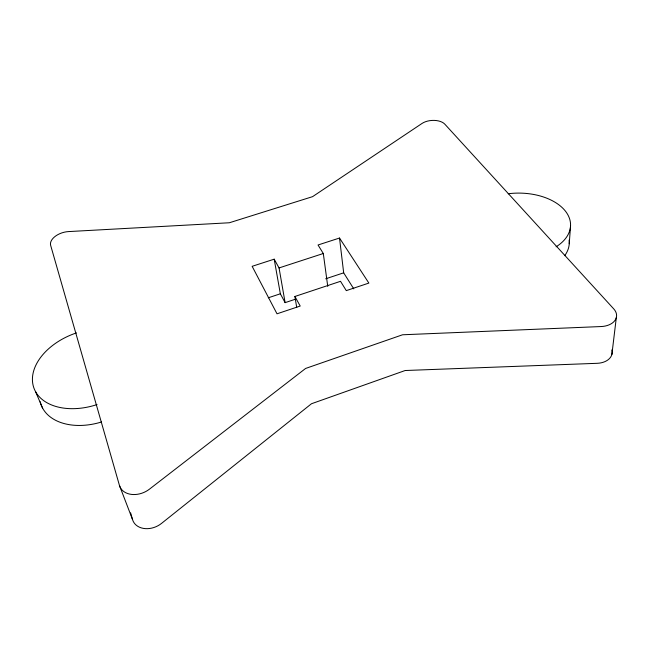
<?xml version="1.0" encoding="UTF-8"?>
<svg xmlns="http://www.w3.org/2000/svg" width="649" height="649" viewBox="0 0 649 649"><rect width="100%" height="100%" fill="white"/><g stroke="black" fill="none" stroke-linecap="round" stroke-linejoin="round"><path stroke-width="0.97" d="M569.238 243.74L570.536 226.079M611.885 354.459L616.315 317.637M327.745 286.363L323.307 253.508L318.034 244.989L339.516 238.037L368.867 283.078L346.29 290.63L340.522 281.309L294.897 296.479L300.211 306.044L277.009 313.808L252.145 266.317L274.194 259.178L280.344 293.794L285.114 302.645L295.603 299.148M268.264 297.794L280.344 293.794M325.684 278.794L343.678 272.84L353.77 288.87M274.194 259.178L279.054 267.932L323.307 253.508M35.468 391.485L42.623 408.156M119.465 485.493A19.648 14.603 -22.9 0 0 149.408 489.2L305.614 368.445L402.558 334.779L601.144 326.544A18.148 11.982 5.7 0 0 613.743 308.892L444.808 124.154A13.856 7.642 -3.7 0 0 422.012 123.456L312.558 196.663L229.357 222.761L68.494 231.588A15.105 8.697 -17.1 0 0 50.646 245.33L119.465 485.493L132.55 519.598A18.951 14.538 -24.3 0 0 161.504 523.419L311.479 403.743L405.163 370.514L597.185 363.31A17.555 12.015 6.7 0 0 611.829 349.925M130.595 512.848L132.55 519.598M279.054 267.932L285.114 302.645M294.897 296.479L296.715 307.48M339.516 238.037L343.678 272.84M101.56 421.972A55.498 37.309 -20.6 0 1 40.197 401.739M569.124 240.073A50.687 31.728 0.7 0 1 564.711 255.682M97.058 404.562A56.39 37.228 -20.2 0 1 33.407 386.479A56.39 37.228 -20.2 0 1 76.46 332.905M508.216 193.759A51.433 31.574 0.5 0 1 564.078 209.538A51.433 31.574 0.5 0 1 556.088 246.807"/></g></svg>
